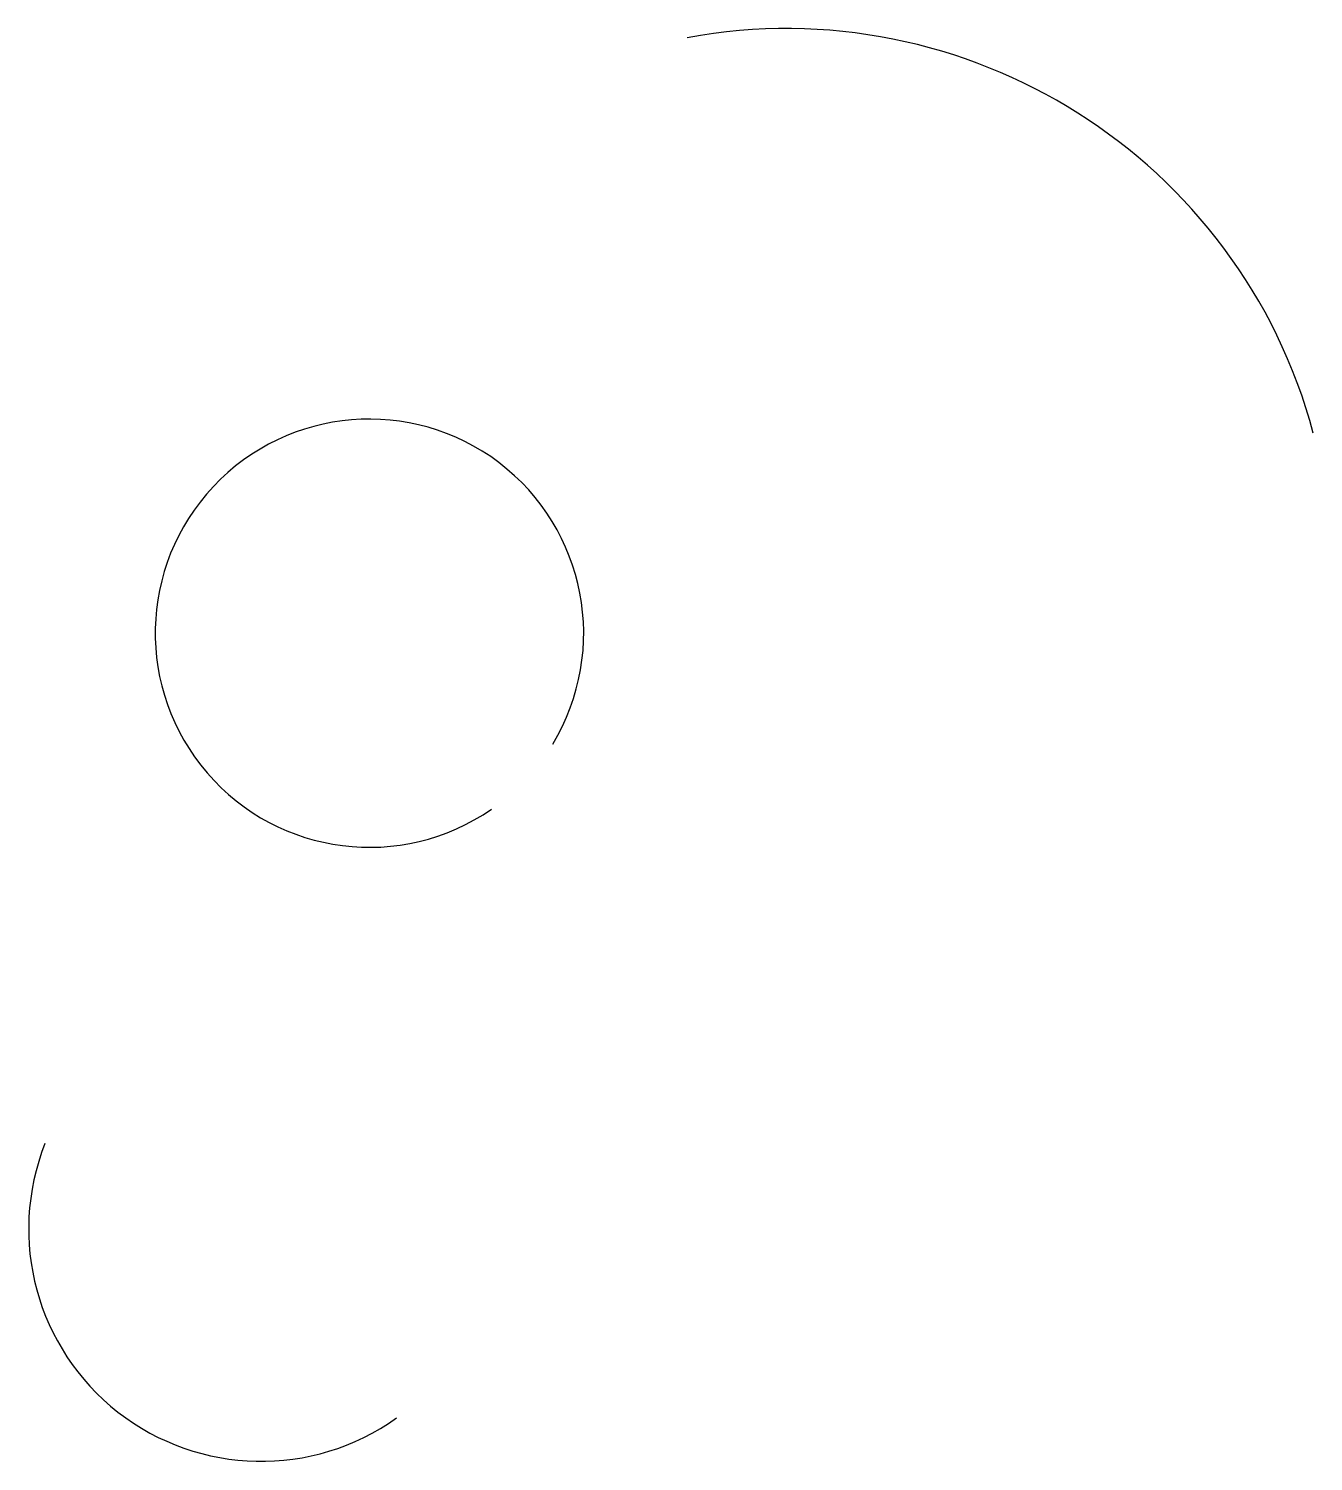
# Model space of a CAD drawing. Header units: millimetres. Extents: x -76244 to 172846, y -135253 to 142672.
import ezdxf

# ---------------------------------------------------------------- set-up
doc = ezdxf.new("R2010")
doc.units = ezdxf.units.MM
doc.header["$MEASUREMENT"] = 0

msp = doc.modelspace()

# ---------------------------------------------------------------- linework, layer by layer
for centre, radius, start, end in [((70639, 36877), 105795, 14.96431, 100.44972), ((-10167, 25399), 41538, 328.81058, 304.74611), ((-31177, -90186), 45067, 158.39555, 305.60392)]:
    msp.add_arc(centre, radius, start, end)

doc.saveas('drawing.dxf')
